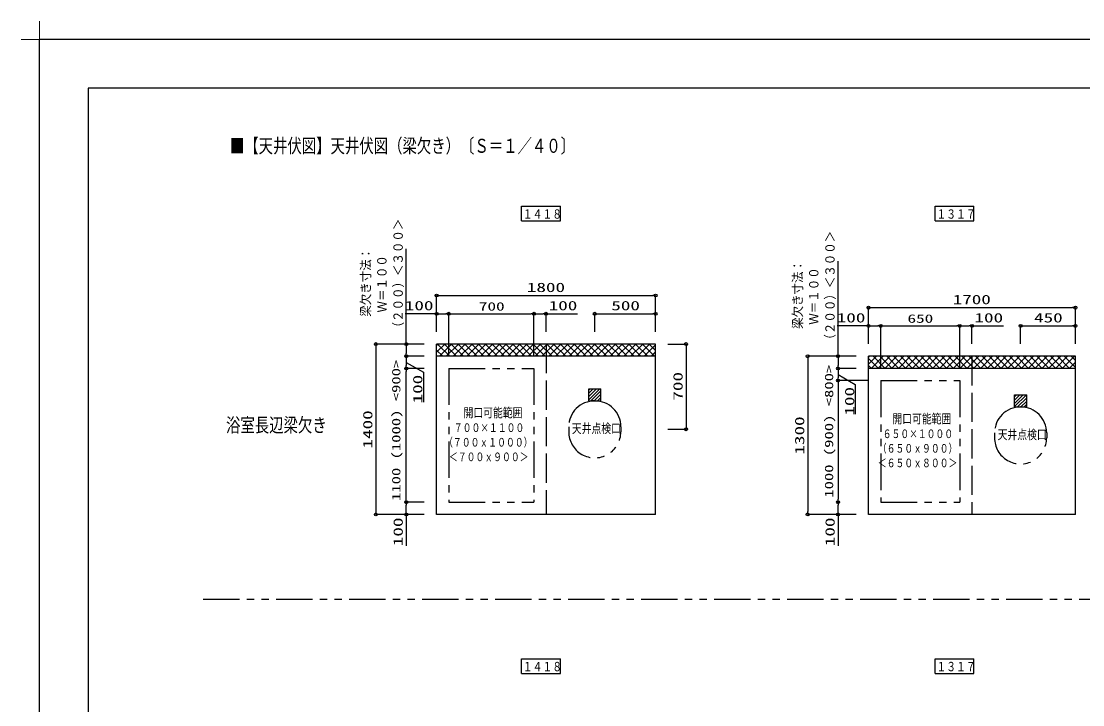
# Model space of a CAD drawing. Units: millimetres on the paper. Extents: x -305 to 305, y -152 to 152.
# Drawn here: x -304.8 to -86.6, y 11.7 to 152.3 of the extents above; entities that cross this region are included whole.
import ezdxf
from ezdxf.enums import TextEntityAlignment as Align

# ---------------------------------------------------------------- set-up
doc = ezdxf.new("R2010")
doc.units = ezdxf.units.MM
doc.linetypes.add('DASHED', pattern=[7.5, 6, -1.5])
doc.linetypes.add('USER2', pattern=[15, 7.5, -1.5, 1.5, -1.5, 1.5, -1.5])
for name, color, linetype, lineweight in [('0-0_VIEW0004', 7, 'Continuous', 25), ('0-1_1図面枠', 7, 'Continuous', 15), ('0-2_図面枠', 3, 'Continuous', 25), ('0-3_0', 7, 'Continuous', 25), ('0-4_DEFPOINTS', 7, 'Continuous', 25)]:
    doc.layers.add(name, color=color, linetype=linetype, lineweight=lineweight)
doc.styles.add('ＭＳ ゴシック', font='')
doc.styles.get('ＭＳ ゴシック').set_extended_font_data('MS Gothic')

# ---------------------------------------------------------------- blocks, each defined once
blk = doc.blocks.new('グループ-6')
at = {"layer": '0-1_1図面枠'}
for p, q in [((-4200, 2895), (-4200, 3045)), ((-4275, 2970), (-4125, 2970))]:
    blk.add_line(p, q, dxfattribs=at)
blk = doc.blocks.new('_ORIGIN')
at = {"layer": '0-3_0'}
blk.add_line((0, 0), (-1, 0), dxfattribs=at)
blk.add_circle((0, 0), 0.5, dxfattribs=at)
blk = doc.blocks.new('X121')
at = {"layer": '0-3_0', "style": 'ＭＳ ゴシック', "width": 0.9}
for s, p in [('（２００）＜３００＞', (-344.767, 236.582)), ('梁欠き寸法：', (-351.433, 240.011)), ('Ｗ＝１００', (-348.1, 240.868))]:
    blk.add_text(s, height=1.921, rotation=90, dxfattribs=at).set_placement(p, align=Align.BOTTOM_LEFT)
blk = doc.blocks.new('X125')
at = {"layer": '0-3_0', "style": 'ＭＳ ゴシック', "width": 0.9}
for s, p in [('（２００）＜３００＞', (-256.017, 234.082)), ('梁欠き寸法：', (-262.683, 237.511)), ('Ｗ＝１００', (-259.35, 238.368))]:
    blk.add_text(s, height=1.921, rotation=90, dxfattribs=at).set_placement(p, align=Align.BOTTOM_LEFT)

msp = doc.modelspace()

# ---------------------------------------------------------------- linework, layer by layer
at = {"layer": '0-0_VIEW0004'}
for p, q in [((-201.985, 111.203), (-201.985, 114.203)), ((-201.985, 114.203), (-193.985, 114.203)), ((-193.985, 111.203), (-193.985, 114.203)), ((-116.985, 111.203), (-116.985, 114.203)), ((-116.985, 114.203), (-108.985, 114.203)), ((-108.985, 111.203), (-108.985, 114.203)), ((-201.985, 111.203), (-193.985, 111.203)), ((-116.985, 111.203), (-108.985, 111.203)), ((-225.654, 85.875), (-225.654, 105.441)), ((-136.904, 83.375), (-136.904, 102.941)), ((-219.406, 88.415), (-219.406, 95.875)), ((-218.806, 95.875), (-175.006, 95.875)), ((-174.406, 88.415), (-174.406, 95.875)), ((-219.406, 92.125), (-225.863, 92.125)), ((-219.406, 88.415), (-219.406, 92.125)), ((-218.806, 92.125), (-217.506, 92.125)), ((-216.906, 88.415), (-216.906, 92.125)), ((-216.906, 83.415), (-216.906, 92.125)), ((-216.306, 92.125), (-200.006, 92.125)), ((-199.406, 88.415), (-199.406, 92.125)), ((-199.406, 83.415), (-199.406, 92.125)), ((-198.806, 92.125), (-197.506, 92.125)), ((-186.906, 88.415), (-186.906, 92.125)), ((-186.306, 92.125), (-175.006, 92.125)), ((-174.406, 88.415), (-174.406, 92.125)), ((-130.656, 85.915), (-130.656, 93.375)), ((-130.056, 93.375), (-88.756, 93.375)), ((-88.156, 85.915), (-88.156, 93.375)), ((-130.656, 89.625), (-137.113, 89.625)), ((-130.656, 85.915), (-130.656, 89.625)), ((-130.056, 89.625), (-128.756, 89.625)), ((-128.156, 85.915), (-128.156, 89.625)), ((-128.156, 80.915), (-128.156, 89.625)), ((-127.556, 89.625), (-112.506, 89.625)), ((-111.906, 86.592), (-111.906, 89.625)), ((-111.906, 80.915), (-111.906, 89.625)), ((-111.306, 89.625), (-110.006, 89.625)), ((-99.406, 85.915), (-99.406, 89.625)), ((-98.806, 89.625), (-88.756, 89.625)), ((-88.156, 85.915), (-88.156, 89.625)), ((-221.946, 85.875), (-231.906, 85.875)), ((-231.906, 85.875), (-231.906, 50.875)), ((-221.946, 85.875), (-225.654, 85.875)), ((-225.654, 85.275), (-225.654, 83.975)), ((-219.406, 50.875), (-219.406, 85.875)), ((-171.866, 85.875), (-168.156, 85.875)), ((-168.156, 85.875), (-168.156, 68.375)), ((-221.946, 83.375), (-225.654, 83.375)), ((-174.406, 83.375), (-219.406, 83.375)), ((-133.196, 83.375), (-143.154, 83.375)), ((-133.196, 83.375), (-136.904, 83.375)), ((-130.656, 50.875), (-130.656, 83.375)), ((-88.156, 83.375), (-130.656, 83.375)), ((-88.156, 50.875), (-88.156, 83.375)), ((-225.656, 82.775), (-225.656, 81.475)), ((-221.946, 80.875), (-225.656, 80.875)), ((-143.154, 82.775), (-143.154, 51.475)), ((-136.904, 82.775), (-136.904, 81.475)), ((-133.196, 80.875), (-136.904, 80.875)), ((-88.156, 80.875), (-130.656, 80.875)), ((-225.655, 53.975), (-225.655, 80.275)), ((-136.906, 80.275), (-136.906, 78.975)), ((-133.196, 78.375), (-136.906, 78.375)), ((-130.696, 78.375), (-136.904, 78.375)), ((-136.904, 77.775), (-136.904, 53.975)), ((-171.866, 68.375), (-168.156, 68.375)), ((-221.946, 53.375), (-225.655, 53.375)), ((-225.655, 51.475), (-225.655, 52.775)), ((-136.905, 51.475), (-136.905, 52.775)), ((-221.946, 50.875), (-231.906, 50.875)), ((-225.655, 50.875), (-225.655, 44.418)), ((-174.406, 50.875), (-219.406, 50.875)), ((-133.196, 50.875), (-143.154, 50.875)), ((-136.905, 50.875), (-136.905, 44.418)), ((-88.156, 50.875), (-130.656, 50.875)), ((-201.985, 18.173), (-201.985, 21.173)), ((-201.985, 21.173), (-193.985, 21.173)), ((-193.985, 18.173), (-193.985, 21.173)), ((-116.985, 18.173), (-116.985, 21.173)), ((-116.985, 21.173), (-108.985, 21.173)), ((-108.985, 18.173), (-108.985, 21.173)), ((-201.985, 18.173), (-193.985, 18.173)), ((-116.985, 18.173), (-108.985, 18.173))]:
    msp.add_line(p, q, dxfattribs=at)
at = {"layer": '0-0_VIEW0004', "linetype": 'DASHED'}
for p, q in [((-196.906, 85.875), (-196.906, 50.875)), ((-109.406, 83.375), (-109.406, 50.875))]:
    msp.add_line(p, q, dxfattribs=at)
at = {"layer": '0-0_VIEW0004', "linetype": 'USER2'}
for p, q in [((-216.906, 80.875), (-216.906, 53.375)), ((-216.906, 80.875), (-199.406, 80.875)), ((-199.406, 80.875), (-199.406, 53.375)), ((-128.156, 78.375), (-128.156, 53.375)), ((-128.156, 78.375), (-111.906, 78.375)), ((-111.906, 78.375), (-111.906, 53.375)), ((-192.269, 68.857), (-192.269, 67.857)), ((-181.544, 68.857), (-181.544, 67.857)), ((-104.769, 67.607), (-104.769, 66.607)), ((-94.044, 67.607), (-94.044, 66.607)), ((-216.906, 53.375), (-199.406, 53.375)), ((-128.156, 53.375), (-111.906, 53.375))]:
    msp.add_line(p, q, dxfattribs=at)
at = {"layer": '0-0_VIEW0004', "color": 40}
for p, q in [((-185.656, 74.212), (-185.656, 76.712)), ((-188.156, 74.212), (-185.656, 74.212)), ((-100.656, 72.962), (-100.656, 75.462)), ((-100.656, 75.462), (-98.156, 75.462)), ((-98.156, 72.962), (-98.156, 75.462)), ((-100.656, 72.962), (-98.156, 72.962))]:
    msp.add_line(p, q, dxfattribs=at)
at = {"layer": '0-0_VIEW0004', "color": 160, "linetype": 'USER2'}
msp.add_line((100.103, 33.375), (-268.854, 33.375), dxfattribs=at)
at = {"layer": '0-0_VIEW0004'}
for points in [[(-196.906, 88.415), (-196.906, 92.125), (-190.449, 92.125)], [(-109.406, 85.915), (-109.406, 89.625), (-102.949, 89.625)], [(-174.406, 50.875), (-174.406, 85.875), (-219.406, 85.875)], [(-225.656, 82.125), (-222.133, 80.091), (-222.133, 73.975)], [(-136.906, 79.625), (-133.383, 77.591), (-133.383, 71.475)]]:
    msp.add_lwpolyline(points, dxfattribs=at)
at = {"layer": '0-0_VIEW0004', "color": 40}
msp.add_lwpolyline([(-188.156, 74.212), (-188.156, 76.712), (-185.656, 76.712)], dxfattribs=at)
at = {"layer": '0-0_VIEW0004'}
for centre in [(-231.906, 85.875), (-168.156, 85.875), (-168.156, 68.375), (-231.906, 50.875)]:
    msp.add_circle(centre, 0.3, dxfattribs=at)
at = {"layer": '0-0_VIEW0004', "linetype": 'USER2'}
for centre, start, end in [((-186.906, 68.857), 89.99998, 179.99996), ((-186.906, 68.857), 0.00002, 89.99998), ((-99.406, 67.607), 89.99998, 179.99996), ((-99.406, 67.607), 0.00002, 89.99998), ((-186.906, 67.857), 179.99996, 0), ((-99.406, 66.607), 179.99996, 0)]:
    msp.add_arc(centre, 5.362, start, end, dxfattribs=at)
at = {"layer": '0-2_図面枠'}
msp.add_lwpolyline([(-291.017, -138.498), (108.983, -138.498), (108.983, 138.502), (-291.017, 138.502)], close=True, dxfattribs=at)
at = {"layer": '0-3_0'}
for p, q in [((-219.406, 84.203), (-217.735, 85.875)), ((-219.406, 85.606), (-219.138, 85.875)), ((-216.714, 83.375), (-219.214, 85.875)), ((-218.831, 83.375), (-216.331, 85.875)), ((-215.311, 83.375), (-217.811, 85.875)), ((-217.428, 83.375), (-214.928, 85.875)), ((-213.908, 83.375), (-216.408, 85.875)), ((-216.025, 83.375), (-213.525, 85.875)), ((-212.504, 83.375), (-215.004, 85.875)), ((-214.622, 83.375), (-212.122, 85.875)), ((-211.101, 83.375), (-213.601, 85.875)), ((-213.219, 83.375), (-210.719, 85.875)), ((-209.698, 83.375), (-212.198, 85.875)), ((-211.816, 83.375), (-209.316, 85.875)), ((-208.295, 83.375), (-210.795, 85.875)), ((-210.412, 83.375), (-207.912, 85.875)), ((-206.892, 83.375), (-209.392, 85.875)), ((-209.009, 83.375), (-206.509, 85.875)), ((-205.489, 83.375), (-207.989, 85.875)), ((-207.606, 83.375), (-205.106, 85.875)), ((-204.085, 83.375), (-206.585, 85.875)), ((-206.203, 83.375), (-203.703, 85.875)), ((-202.682, 83.375), (-205.182, 85.875)), ((-204.8, 83.375), (-202.3, 85.875)), ((-201.279, 83.375), (-203.779, 85.875)), ((-203.397, 83.375), (-200.897, 85.875)), ((-199.876, 83.375), (-202.376, 85.875)), ((-201.993, 83.375), (-199.493, 85.875)), ((-198.473, 83.375), (-200.973, 85.875)), ((-200.59, 83.375), (-198.09, 85.875)), ((-197.07, 83.375), (-199.57, 85.875)), ((-199.187, 83.375), (-196.687, 85.875)), ((-195.666, 83.375), (-198.166, 85.875)), ((-197.784, 83.375), (-195.284, 85.875)), ((-194.263, 83.375), (-196.763, 85.875)), ((-196.381, 83.375), (-193.881, 85.875)), ((-192.86, 83.375), (-195.36, 85.875)), ((-194.978, 83.375), (-192.478, 85.875)), ((-191.457, 83.375), (-193.957, 85.875)), ((-193.574, 83.375), (-191.074, 85.875)), ((-190.054, 83.375), (-192.554, 85.875)), ((-192.171, 83.375), (-189.671, 85.875)), ((-188.651, 83.375), (-191.151, 85.875)), ((-190.768, 83.375), (-188.268, 85.875)), ((-187.247, 83.375), (-189.747, 85.875)), ((-189.365, 83.375), (-186.865, 85.875)), ((-185.844, 83.375), (-188.344, 85.875)), ((-187.962, 83.375), (-185.462, 85.875)), ((-184.441, 83.375), (-186.941, 85.875)), ((-186.559, 83.375), (-184.059, 85.875)), ((-183.038, 83.375), (-185.538, 85.875)), ((-185.155, 83.375), (-182.656, 85.875)), ((-181.635, 83.375), (-184.135, 85.875)), ((-183.752, 83.375), (-181.252, 85.875)), ((-180.232, 83.375), (-182.732, 85.875)), ((-182.349, 83.375), (-179.849, 85.875)), ((-178.828, 83.375), (-181.328, 85.875)), ((-180.946, 83.375), (-178.446, 85.875)), ((-177.425, 83.375), (-179.925, 85.875)), ((-179.543, 83.375), (-177.043, 85.875)), ((-176.022, 83.375), (-178.522, 85.875)), ((-178.14, 83.375), (-175.64, 85.875)), ((-174.619, 83.375), (-177.119, 85.875)), ((-176.737, 83.375), (-174.406, 85.705)), ((-174.406, 84.565), (-175.716, 85.875)), ((-218.117, 83.375), (-219.406, 84.664)), ((-175.333, 83.375), (-174.406, 84.302)), ((-130.656, 81.748), (-129.029, 83.375)), ((-130.656, 83.151), (-130.432, 83.375)), ((-128.621, 80.875), (-130.656, 82.91)), ((-130.126, 80.875), (-127.626, 83.375)), ((-127.218, 80.875), (-129.718, 83.375)), ((-128.723, 80.875), (-126.223, 83.375)), ((-125.814, 80.875), (-128.314, 83.375)), ((-127.319, 80.875), (-124.819, 83.375)), ((-124.411, 80.875), (-126.911, 83.375)), ((-125.916, 80.875), (-123.416, 83.375)), ((-123.008, 80.875), (-125.508, 83.375)), ((-124.513, 80.875), (-122.013, 83.375)), ((-121.605, 80.875), (-124.105, 83.375)), ((-123.11, 80.875), (-120.61, 83.375)), ((-120.202, 80.875), (-122.702, 83.375)), ((-121.707, 80.875), (-119.207, 83.375)), ((-118.799, 80.875), (-121.299, 83.375)), ((-120.304, 80.875), (-117.804, 83.375)), ((-117.395, 80.875), (-119.895, 83.375)), ((-118.9, 80.875), (-116.4, 83.375)), ((-115.992, 80.875), (-118.492, 83.375)), ((-117.497, 80.875), (-114.997, 83.375)), ((-114.589, 80.875), (-117.089, 83.375)), ((-116.094, 80.875), (-113.594, 83.375)), ((-113.186, 80.875), (-115.686, 83.375)), ((-114.691, 80.875), (-112.191, 83.375)), ((-111.783, 80.875), (-114.283, 83.375)), ((-113.288, 80.875), (-110.788, 83.375)), ((-110.38, 80.875), (-112.88, 83.375)), ((-111.885, 80.875), (-109.385, 83.375)), ((-108.976, 80.875), (-111.476, 83.375)), ((-110.481, 80.875), (-107.981, 83.375)), ((-107.573, 80.875), (-110.073, 83.375)), ((-109.078, 80.875), (-106.578, 83.375)), ((-106.17, 80.875), (-108.67, 83.375)), ((-107.675, 80.875), (-105.175, 83.375)), ((-104.767, 80.875), (-107.267, 83.375)), ((-106.272, 80.875), (-103.772, 83.375)), ((-103.364, 80.875), (-105.864, 83.375)), ((-104.869, 80.875), (-102.369, 83.375)), ((-101.961, 80.875), (-104.461, 83.375)), ((-103.466, 80.875), (-100.966, 83.375)), ((-100.557, 80.875), (-103.057, 83.375)), ((-102.063, 80.875), (-99.563, 83.375)), ((-99.154, 80.875), (-101.654, 83.375)), ((-100.659, 80.875), (-98.159, 83.375)), ((-97.751, 80.875), (-100.251, 83.375)), ((-99.256, 80.875), (-96.756, 83.375)), ((-96.348, 80.875), (-98.848, 83.375)), ((-97.853, 80.875), (-95.353, 83.375)), ((-94.945, 80.875), (-97.445, 83.375)), ((-96.45, 80.875), (-93.95, 83.375)), ((-93.542, 80.875), (-96.042, 83.375)), ((-95.047, 80.875), (-92.547, 83.375)), ((-92.138, 80.875), (-94.638, 83.375)), ((-93.644, 80.875), (-91.144, 83.375)), ((-90.735, 80.875), (-93.235, 83.375)), ((-92.24, 80.875), (-89.74, 83.375)), ((-89.332, 80.875), (-91.832, 83.375)), ((-90.837, 80.875), (-88.337, 83.375)), ((-88.156, 81.102), (-90.429, 83.375)), ((-88.156, 82.505), (-89.026, 83.375)), ((-130.024, 80.875), (-130.656, 81.507)), ((-89.434, 80.875), (-88.156, 82.153))]:
    msp.add_line(p, q, dxfattribs=at)
at = {"layer": '0-3_0', "color": 40}
for p, q in [((-188.156, 74.424), (-185.868, 76.712)), ((-188.156, 75.097), (-186.541, 76.712)), ((-188.156, 75.771), (-187.215, 76.712)), ((-188.156, 76.444), (-187.888, 76.712)), ((-187.694, 74.212), (-185.656, 76.25)), ((-187.021, 74.212), (-185.656, 75.577)), ((-186.347, 74.212), (-185.656, 74.903)), ((-185.674, 74.212), (-185.656, 74.23)), ((-100.656, 73.019), (-98.213, 75.462)), ((-100.656, 73.693), (-98.887, 75.462)), ((-100.656, 74.366), (-99.56, 75.462)), ((-100.656, 75.04), (-100.234, 75.462)), ((-100.04, 72.962), (-98.156, 74.846)), ((-99.366, 72.962), (-98.156, 74.172)), ((-98.693, 72.962), (-98.156, 73.499))]:
    msp.add_line(p, q, dxfattribs=at)
at = {"layer": '0-4_DEFPOINTS'}
for p in [(118.983, 148.502), (-301.017, -148.498)]:
    msp.add_line(p, (-301.017, 148.502), dxfattribs=at)

# ---------------------------------------------------------------- block references
at = {"layer": '0-0_VIEW0004'}
for name in ['X121', 'X125']:
    msp.add_blockref(name, (118.983, -148.498), dxfattribs=at)
at = {"layer": '0-0_VIEW0004', "xscale": 0.6, "yscale": 0.6}
for p, rotation in [((-219.406, 95.875), 180), ((-219.406, 92.125), 180), ((-216.906, 92.125), 180), ((-199.406, 92.125), 180), ((-186.906, 92.125), 180), ((-130.656, 93.375), 180), ((-130.656, 89.625), 180), ((-128.156, 89.625), 180), ((-111.906, 89.625), 180), ((-99.406, 89.625), 180), ((-225.654, 85.875), 90), ((-225.656, 83.375), 90), ((-225.654, 83.375), 270), ((-143.154, 83.375), 90), ((-136.904, 83.375), 90), ((-225.656, 80.875), 270), ((-225.655, 80.875), 90), ((-136.906, 80.875), 90), ((-136.904, 80.875), 270), ((-136.906, 78.375), 270), ((-136.904, 78.375), 90), ((-225.655, 53.375), 270), ((-225.655, 53.375), 90), ((-136.905, 53.375), 90), ((-136.904, 53.375), 270), ((-225.655, 50.875), 270), ((-143.154, 50.875), 270), ((-136.905, 50.875), 270)]:
    msp.add_blockref('_ORIGIN', p, dxfattribs=dict(at, rotation=rotation))
for p in [(-174.406, 95.875), (-216.906, 92.125), (-199.406, 92.125), (-196.906, 92.125), (-174.406, 92.125), (-88.156, 93.375), (-128.156, 89.625), (-111.906, 89.625), (-109.406, 89.625), (-88.156, 89.625)]:
    msp.add_blockref('_ORIGIN', p, dxfattribs=at)
at = {"layer": '0-1_1図面枠', "xscale": 0.05, "yscale": 0.05}
msp.add_blockref('グループ-6', (-91.017, 0.002), dxfattribs=at)

# ---------------------------------------------------------------- texts
at = {"layer": '0-0_VIEW0004', "style": 'ＭＳ ゴシック'}
for s, height, width, p in [('１４１８', 1.921, 0.75, (-201.7, 111.083)), ('１３１７', 1.921, 0.75, (-116.7, 111.083)), ('1800', 1.921, 1.5, (-200.858, 96.005)), ('100', 1.921, 1.5, (-225.935, 92.255)), ('700', 1.73, 1.5, (-210.728, 92.242)), ('100', 1.921, 1.5, (-196.378, 92.255)), ('500', 1.921, 1.5, (-183.512, 92.255)), ('1700', 1.921, 1.5, (-113.358, 93.505)), ('100', 1.921, 1.5, (-137.185, 89.755)), ('650', 1.73, 1.5, (-122.645, 89.742)), ('100', 1.921, 1.5, (-108.878, 89.755)), ('450', 1.921, 1.5, (-96.637, 89.755)), ('開口可能範囲', 1.921, 0.75, (-213.871, 70.251)), ('浴室長辺梁欠き', 2.889, 0.75, (-262.681, 66.923)), ('開口可能範囲', 1.921, 0.75, (-125.746, 69.001)), ('７００×１１００', 1.73, 0.75, (-215.871, 67.29)), ('天井点検口', 1.921, 0.75, (-191.621, 67.005)), ('６５０×１０００', 1.73, 0.75, (-127.746, 66.04)), ('天井点検口', 1.921, 0.75, (-104.121, 65.755)), ('（７００ｘ１０００）', 1.73, 0.75, (-217.871, 64.293)), ('（６５０ｘ９００）', 1.73, 0.75, (-128.746, 63.043)), ('＜７００ｘ９００＞', 1.73, 0.75, (-216.871, 61.296)), ('＜６５０ｘ８００＞', 1.73, 0.75, (-128.746, 60.046)), ('１４１８', 1.921, 0.75, (-201.7, 18.054)), ('１３１７', 1.921, 0.75, (-116.7, 18.054))]:
    msp.add_text(s, height=height, dxfattribs=dict(at, width=width)).set_placement(p, align=Align.BOTTOM_LEFT)
for s, height, width, p in [('1100 (1000) <900>', 1.732, 1.45, (-226.331, 53.63)), ('1000 (900) <800>', 1.732, 1.45, (-137.393, 54.304)), ('100', 1.921, 1.5, (-221.763, 73.688)), ('700', 1.921, 1.5, (-168.285, 74.269)), ('100', 1.921, 1.5, (-133.013, 71.188)), ('1400', 1.921, 1.5, (-232.034, 64.423)), ('1300', 1.921, 1.5, (-143.284, 63.173)), ('100', 1.921, 1.5, (-225.785, 44.346)), ('100', 1.921, 1.5, (-137.035, 44.346))]:
    msp.add_text(s, height=height, rotation=90, dxfattribs=dict(at, width=width)).set_placement(p, align=Align.BOTTOM_LEFT)
at = {"layer": '0-3_0', "style": 'ＭＳ ゴシック', "width": 0.75}
msp.add_text('■【天井伏図】天井伏図（梁欠き）〔Ｓ＝１／４０〕', height=2.889, dxfattribs=at).set_placement((-261.888, 124.331), align=Align.BOTTOM_LEFT)

doc.saveas('drawing.dxf')
